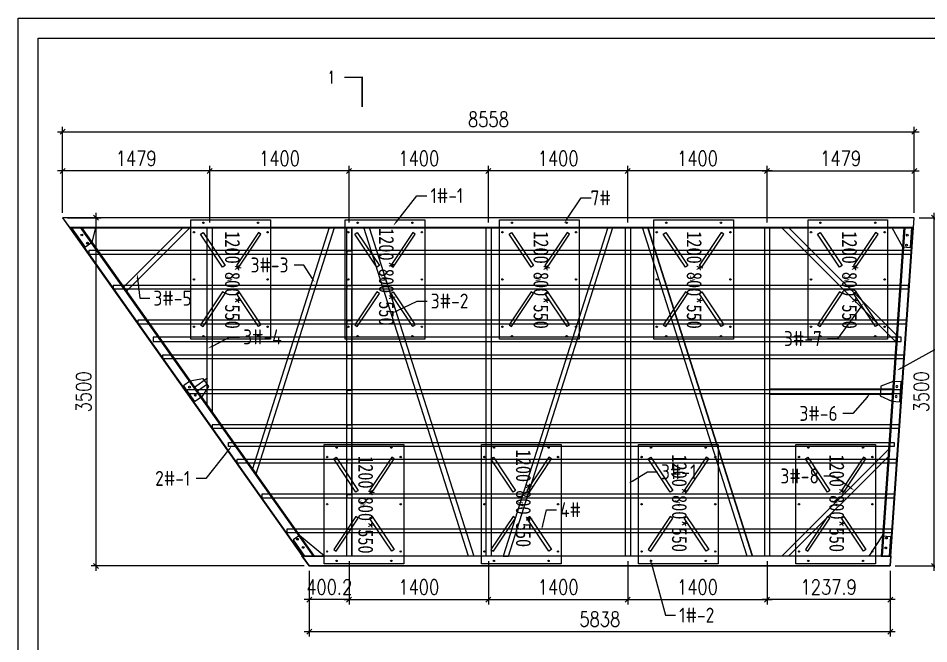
# Model space of a CAD drawing. Extents: x 8796 to 116961, y 24572 to 132726.
# Drawn here: x 38537 to 47687, y 121374 to 127663 of the extents above; entities that cross this region are included whole.
import ezdxf
from ezdxf import colors
from ezdxf.entities.mleader import LeaderData, LeaderLine
from ezdxf.math import Vec2, Vec3

# ---------------------------------------------------------------- set-up
doc = ezdxf.new("R2010")
doc.units = 0
doc.header["$LTSCALE"] = 1000
doc.header["$MEASUREMENT"] = 0
doc.linetypes.add('HIDDEN', pattern=[0.375, 0.25, -0.125])
for name, color, linetype in [('DIM_SYMB', 3, 'Continuous'), ('PUB_TEXT', 7, 'Continuous'), ('卡槽', 242, 'Continuous'), ('标注', 9, 'Continuous'), ('浮箱名称', 3, 'Continuous'), ('连接端梁', 130, 'Continuous'), ('铝横梁', 220, 'Continuous')]:
    doc.layers.add(name, color=color, linetype=linetype)
for name, color, linetype, lineweight in [('加强板', 140, 'Continuous', 18), ('浮箱', 160, 'Continuous', 20), ('结构', 52, 'Continuous', 18), ('虚线', 8, 'Continuous', 0), ('铝主梁', 3, 'Continuous', 9), ('铝龙骨', 7, 'Continuous', 9)]:
    doc.layers.add(name, color=color, linetype=linetype, lineweight=lineweight)
doc.styles.add('_TCH_LABEL', font='COMPLEX', dxfattribs={"bigfont": 'GBCBIG'})
doc.styles.add('HZTXT', font='txtw.shx', dxfattribs={"width": 0.8, "bigfont": 'hztxtw.shx'})
doc.styles.get("Standard").update_dxf_attribs({"font": 'gbenor.shx', "bigfont": 'gbcbig.shx'})
doc.styles.add('黑体', font='simhei.ttf', dxfattribs={"width": 0.8})
doc.dimstyles.new('DIM-50', dxfattribs={"dimscale": 50, "dimtxt": 3, "dimasz": 1, "dimexe": 1, "dimexo": 1, "dimgap": 1, "dimtad": 1, "dimdec": 1, "dimdsep": 46, "dimtxsty": 'HZTXT', "dimblk": 'OBLIQUE', "dimblk1": 'ARCHTICK', "dimblk2": 'OBLIQUE', "dimcen": 0, "dimdle": 1, "dimclrd": 9, "dimclre": 9, "dimclrt": 2, "dimadec": 1, "dimazin": 0, "dimtfac": 1, "dimtdec": 1, "dimtix": 1, "dimtmove": 2, "dimatfit": 3, "dimldrblk": 'OBLIQUE', "dimfxl": 0, "dimtolj": 1, "dimtzin": 0, "dimarcsym": 0})

# ---------------------------------------------------------------- blocks, each defined once
blk = doc.blocks.new('_Oblique')
at = {"color": 0, "linetype": 'ByBlock', "lineweight": -2}
blk.add_line((-0.5, -0.5), (0.5, 0.5), dxfattribs=at)
blk = doc.blocks.new('*D140')
at = {"layer": 'Defpoints', "color": 0, "transparency": 16777216}
for p in [(47541.1, 125656.7, 0), (47300, 122156.7, 0), (47738, 122156.7)]:
    blk.add_point(p, dxfattribs=at)
at = {"layer": '标注', "color": 9, "lineweight": -2, "transparency": 16777216}
for p, q in [((47591.1, 125656.7), (47788, 125656.7)), ((47738, 125706.7), (47738, 122106.7)), ((47350, 122156.7), (47788, 122156.7))]:
    blk.add_line(p, q, dxfattribs=at)
at = {"layer": '标注', "color": 9, "lineweight": -2, "transparency": 16777216, "xscale": 50, "yscale": 50, "zscale": 50}
for p, rotation in [((47738, 125656.7), 90), ((47738, 122156.7), 270)]:
    blk.add_blockref('_Oblique', p, dxfattribs=dict(at, rotation=rotation))
at = {"layer": '标注', "color": 2, "transparency": 16777216, "insert": (47613, 123906.7), "char_height": 150, "attachment_point": 5, "rotation": 90, "style": 'HZTXT'}
blk.add_mtext('\\A1;3500', dxfattribs=at)
blk = doc.blocks.new('_ArchTick')
at = {"color": 0, "linetype": 'ByBlock', "const_width": 0.4}
blk.add_lwpolyline([(-0.5, -0.5), (0.5, 0.5)], dxfattribs=at)
blk = doc.blocks.new('*D141')
at = {"layer": 'Defpoints', "color": 0, "transparency": 16777216}
for p in [(44662.1, 126128.6), (44662.1, 125558.7), (46062.1, 125558.7)]:
    blk.add_point(p, dxfattribs=at)
at = {"layer": '标注', "color": 9, "lineweight": -2, "transparency": 16777216}
for p, q in [((46112.1, 126128.6), (44612.1, 126128.6)), ((44662.1, 125608.7), (44662.1, 126178.6)), ((46062.1, 125608.7), (46062.1, 126178.6))]:
    blk.add_line(p, q, dxfattribs=at)
at = {"layer": '标注', "color": 9, "lineweight": -2, "transparency": 16777216, "xscale": 50, "yscale": 50, "zscale": 50, "rotation": 180}
blk.add_blockref('_Oblique', (44662.1, 126128.6), dxfattribs=at)
at = {"layer": '标注', "color": 9, "lineweight": -2, "transparency": 16777216, "xscale": 50, "yscale": 50, "zscale": 50}
blk.add_blockref('_Oblique', (46062.1, 126128.6), dxfattribs=at)
at = {"layer": '标注', "color": 2, "transparency": 16777216, "insert": (45362.1, 126253.6), "char_height": 150, "attachment_point": 5, "style": 'HZTXT'}
blk.add_mtext('\\A1;1400', dxfattribs=at)
blk = doc.blocks.new('*D142')
at = {"layer": 'Defpoints', "color": 0, "transparency": 16777216}
for p in [(43262.1, 126128.6), (43262.1, 125558.7), (44662.1, 125558.7)]:
    blk.add_point(p, dxfattribs=at)
at = {"layer": '标注', "color": 9, "lineweight": -2, "transparency": 16777216}
for p, q in [((44712.1, 126128.6), (43212.1, 126128.6)), ((43262.1, 125608.7), (43262.1, 126178.6)), ((44662.1, 125608.7), (44662.1, 126178.6))]:
    blk.add_line(p, q, dxfattribs=at)
at = {"layer": '标注', "color": 9, "lineweight": -2, "transparency": 16777216, "xscale": 50, "yscale": 50, "zscale": 50, "rotation": 180}
blk.add_blockref('_Oblique', (43262.1, 126128.6), dxfattribs=at)
at = {"layer": '标注', "color": 9, "lineweight": -2, "transparency": 16777216, "xscale": 50, "yscale": 50, "zscale": 50}
blk.add_blockref('_Oblique', (44662.1, 126128.6), dxfattribs=at)
at = {"layer": '标注', "color": 2, "transparency": 16777216, "insert": (43962.1, 126253.6), "char_height": 150, "attachment_point": 5, "style": 'HZTXT'}
blk.add_mtext('\\A1;1400', dxfattribs=at)
blk = doc.blocks.new('*D143')
at = {"layer": 'Defpoints', "color": 0, "transparency": 16777216}
for p in [(41862.1, 126128.6), (41862.1, 125558.7), (43262.1, 125558.7)]:
    blk.add_point(p, dxfattribs=at)
at = {"layer": '标注', "color": 9, "lineweight": -2, "transparency": 16777216}
for p, q in [((43312.1, 126128.6), (41812.1, 126128.6)), ((41862.1, 125608.7), (41862.1, 126178.6)), ((43262.1, 125608.7), (43262.1, 126178.6))]:
    blk.add_line(p, q, dxfattribs=at)
at = {"layer": '标注', "color": 9, "lineweight": -2, "transparency": 16777216, "xscale": 50, "yscale": 50, "zscale": 50, "rotation": 180}
blk.add_blockref('_Oblique', (41862.1, 126128.6), dxfattribs=at)
at = {"layer": '标注', "color": 9, "lineweight": -2, "transparency": 16777216, "xscale": 50, "yscale": 50, "zscale": 50}
blk.add_blockref('_Oblique', (43262.1, 126128.6), dxfattribs=at)
at = {"layer": '标注', "color": 2, "transparency": 16777216, "insert": (42562.1, 126253.6), "char_height": 150, "attachment_point": 5, "style": 'HZTXT'}
blk.add_mtext('\\A1;1400', dxfattribs=at)
blk = doc.blocks.new('*D144')
at = {"layer": 'Defpoints', "color": 0, "transparency": 16777216}
for p in [(47541.1, 126128.6), (47541.1, 125656.7), (46062.1, 125558.7)]:
    blk.add_point(p, dxfattribs=at)
at = {"layer": '标注', "color": 9, "lineweight": -2, "transparency": 16777216}
for p, q in [((46012.1, 126128.6), (47591.1, 126128.6)), ((46062.1, 125608.7), (46062.1, 126178.6)), ((47541.1, 125706.7), (47541.1, 126178.6))]:
    blk.add_line(p, q, dxfattribs=at)
at = {"layer": '标注', "color": 9, "lineweight": -2, "transparency": 16777216, "xscale": 50, "yscale": 50, "zscale": 50, "rotation": 180}
blk.add_blockref('_Oblique', (46062.1, 126128.6), dxfattribs=at)
at = {"layer": '标注', "color": 9, "lineweight": -2, "transparency": 16777216, "xscale": 50, "yscale": 50, "zscale": 50}
blk.add_blockref('_Oblique', (47541.1, 126128.6), dxfattribs=at)
at = {"layer": '标注', "color": 2, "transparency": 16777216, "insert": (46801.6, 126253.6), "char_height": 150, "attachment_point": 5, "style": 'HZTXT'}
blk.add_mtext('\\A1;1479', dxfattribs=at)
blk = doc.blocks.new('*D145')
at = {"layer": 'Defpoints', "color": 0, "transparency": 16777216}
for p in [(41462, 122156.7), (47300, 122156.7), (47300, 121495.9)]:
    blk.add_point(p, dxfattribs=at)
at = {"layer": '标注', "color": 9, "lineweight": -2, "transparency": 16777216}
for p, q in [((41462, 122106.7), (41462, 121445.9)), ((47300, 122106.7), (47300, 121445.9)), ((41412, 121495.9), (47350, 121495.9))]:
    blk.add_line(p, q, dxfattribs=at)
at = {"layer": '标注', "color": 9, "lineweight": -2, "transparency": 16777216, "xscale": 50, "yscale": 50, "zscale": 50, "rotation": 180}
blk.add_blockref('_Oblique', (41462, 121495.9), dxfattribs=at)
at = {"layer": '标注', "color": 9, "lineweight": -2, "transparency": 16777216, "xscale": 50, "yscale": 50, "zscale": 50}
blk.add_blockref('_Oblique', (47300, 121495.9), dxfattribs=at)
at = {"layer": '标注', "color": 2, "transparency": 16777216, "insert": (44381, 121620.9), "char_height": 150, "attachment_point": 5, "style": 'HZTXT'}
blk.add_mtext('\\A1;5838', dxfattribs=at)
blk = doc.blocks.new('*D146')
at = {"layer": 'Defpoints', "color": 0, "transparency": 16777216}
for p in [(40462.1, 126128.6), (40462.1, 125558.7), (41862.1, 125558.7)]:
    blk.add_point(p, dxfattribs=at)
at = {"layer": '标注', "color": 9, "lineweight": -2, "transparency": 16777216}
for p, q in [((41912.1, 126128.6), (40412.1, 126128.6)), ((40462.1, 125608.7), (40462.1, 126178.6)), ((41862.1, 125608.7), (41862.1, 126178.6))]:
    blk.add_line(p, q, dxfattribs=at)
at = {"layer": '标注', "color": 9, "lineweight": -2, "transparency": 16777216, "xscale": 50, "yscale": 50, "zscale": 50, "rotation": 180}
blk.add_blockref('_Oblique', (40462.1, 126128.6), dxfattribs=at)
at = {"layer": '标注', "color": 9, "lineweight": -2, "transparency": 16777216, "xscale": 50, "yscale": 50, "zscale": 50}
blk.add_blockref('_Oblique', (41862.1, 126128.6), dxfattribs=at)
at = {"layer": '标注', "color": 2, "transparency": 16777216, "insert": (41162.1, 126253.6), "char_height": 150, "attachment_point": 5, "style": 'HZTXT'}
blk.add_mtext('\\A1;1400', dxfattribs=at)
blk = doc.blocks.new('*D147')
at = {"layer": 'Defpoints', "color": 0, "transparency": 16777216}
for p in [(38983.1, 126128.6), (38983.1, 125656.7), (40462.1, 125558.7)]:
    blk.add_point(p, dxfattribs=at)
at = {"layer": '标注', "color": 9, "lineweight": -2, "transparency": 16777216}
for p, q in [((40512.1, 126128.6), (38933.1, 126128.6)), ((38983.1, 125706.7), (38983.1, 126178.6)), ((40462.1, 125608.7), (40462.1, 126178.6))]:
    blk.add_line(p, q, dxfattribs=at)
at = {"layer": '标注', "color": 9, "lineweight": -2, "transparency": 16777216, "xscale": 50, "yscale": 50, "zscale": 50, "rotation": 180}
blk.add_blockref('_Oblique', (38983.1, 126128.6), dxfattribs=at)
at = {"layer": '标注', "color": 9, "lineweight": -2, "transparency": 16777216, "xscale": 50, "yscale": 50, "zscale": 50}
blk.add_blockref('_Oblique', (40462.1, 126128.6), dxfattribs=at)
at = {"layer": '标注', "color": 2, "transparency": 16777216, "insert": (39722.6, 126253.6), "char_height": 150, "attachment_point": 5, "style": 'HZTXT'}
blk.add_mtext('\\A1;1479', dxfattribs=at)
blk = doc.blocks.new('*D148')
at = {"layer": 'Defpoints', "color": 0, "transparency": 16777216}
for p in [(38983.1, 125656.7), (39319.1, 125656.7), (41462, 122156.7)]:
    blk.add_point(p, dxfattribs=at)
at = {"layer": '标注', "color": 9, "lineweight": -2, "transparency": 16777216}
for p, q in [((39033.1, 125656.7), (39369.1, 125656.7)), ((39319.1, 122106.7), (39319.1, 125706.7)), ((41412, 122156.7), (39269.1, 122156.7))]:
    blk.add_line(p, q, dxfattribs=at)
at = {"layer": '标注', "color": 9, "lineweight": -2, "transparency": 16777216, "xscale": 50, "yscale": 50, "zscale": 50}
for p, rotation in [((39319.1, 125656.7), 90), ((39319.1, 122156.7), 270)]:
    blk.add_blockref('_Oblique', p, dxfattribs=dict(at, rotation=rotation))
at = {"layer": '标注', "color": 2, "transparency": 16777216, "insert": (39194.1, 123906.7), "char_height": 150, "attachment_point": 5, "rotation": 90, "style": 'HZTXT'}
blk.add_mtext('\\A1;3500', dxfattribs=at)
blk = doc.blocks.new('*D149')
at = {"layer": 'Defpoints', "color": 0, "transparency": 16777216}
for p in [(41862.1, 122254.7), (41462, 122156.7), (41462, 121818.6)]:
    blk.add_point(p, dxfattribs=at)
at = {"layer": '标注', "color": 9, "lineweight": -2, "transparency": 16777216}
for p, q in [((41862.1, 122204.7), (41862.1, 121768.6)), ((41462, 122106.7), (41462, 121768.6)), ((41462, 121818.6), (41412, 121818.6)), ((41862.1, 121818.6), (41462, 121818.6)), ((41862.1, 121818.6), (41912.1, 121818.6))]:
    blk.add_line(p, q, dxfattribs=at)
at = {"layer": '标注', "color": 9, "lineweight": -2, "transparency": 16777216, "xscale": 50, "yscale": 50, "zscale": 50}
blk.add_blockref('_Oblique', (41462, 121818.6), dxfattribs=at)
at = {"layer": '标注', "color": 9, "lineweight": -2, "transparency": 16777216, "xscale": 50, "yscale": 50, "zscale": 50, "rotation": 180}
blk.add_blockref('_Oblique', (41862.1, 121818.6), dxfattribs=at)
at = {"layer": '标注', "color": 2, "transparency": 16777216, "insert": (41662, 121943.6), "char_height": 150, "attachment_point": 5, "style": 'HZTXT'}
blk.add_mtext('\\A1;400.2', dxfattribs=at)
blk = doc.blocks.new('*D150')
at = {"layer": 'Defpoints', "color": 0, "transparency": 16777216}
for p in [(46062.1, 122254.7), (47300, 122156.7), (46062.1, 121818.6)]:
    blk.add_point(p, dxfattribs=at)
at = {"layer": '标注', "color": 9, "lineweight": -2, "transparency": 16777216}
for p, q in [((46062.1, 122204.7), (46062.1, 121768.6)), ((47300, 122106.7), (47300, 121768.6)), ((47350, 121818.6), (46012.1, 121818.6))]:
    blk.add_line(p, q, dxfattribs=at)
at = {"layer": '标注', "color": 9, "lineweight": -2, "transparency": 16777216, "xscale": 50, "yscale": 50, "zscale": 50, "rotation": 180}
blk.add_blockref('_Oblique', (46062.1, 121818.6), dxfattribs=at)
at = {"layer": '标注', "color": 9, "lineweight": -2, "transparency": 16777216, "xscale": 50, "yscale": 50, "zscale": 50}
blk.add_blockref('_Oblique', (47300, 121818.6), dxfattribs=at)
at = {"layer": '标注', "color": 2, "transparency": 16777216, "insert": (46681.1, 121943.6), "char_height": 150, "attachment_point": 5, "style": 'HZTXT'}
blk.add_mtext('\\A1;1237.9', dxfattribs=at)
blk = doc.blocks.new('*D151')
at = {"layer": 'Defpoints', "color": 0, "transparency": 16777216}
for p in [(41862.1, 122254.7), (43262.1, 122254.7), (43262.1, 121818.6)]:
    blk.add_point(p, dxfattribs=at)
at = {"layer": '标注', "color": 9, "lineweight": -2, "transparency": 16777216}
for p, q in [((41862.1, 122204.7), (41862.1, 121768.6)), ((43262.1, 122204.7), (43262.1, 121768.6)), ((41812.1, 121818.6), (43312.1, 121818.6))]:
    blk.add_line(p, q, dxfattribs=at)
at = {"layer": '标注', "color": 9, "lineweight": -2, "transparency": 16777216, "xscale": 50, "yscale": 50, "zscale": 50, "rotation": 180}
blk.add_blockref('_Oblique', (41862.1, 121818.6), dxfattribs=at)
at = {"layer": '标注', "color": 9, "lineweight": -2, "transparency": 16777216, "xscale": 50, "yscale": 50, "zscale": 50}
blk.add_blockref('_Oblique', (43262.1, 121818.6), dxfattribs=at)
at = {"layer": '标注', "color": 2, "transparency": 16777216, "insert": (42562.1, 121943.6), "char_height": 150, "attachment_point": 5, "style": 'HZTXT'}
blk.add_mtext('\\A1;1400', dxfattribs=at)
blk = doc.blocks.new('*D152')
at = {"layer": 'Defpoints', "color": 0, "transparency": 16777216}
for p in [(43262.1, 122254.7), (44662.1, 122254.7), (44662.1, 121818.6)]:
    blk.add_point(p, dxfattribs=at)
at = {"layer": '标注', "color": 9, "lineweight": -2, "transparency": 16777216}
for p, q in [((43262.1, 122204.7), (43262.1, 121768.6)), ((44662.1, 122204.7), (44662.1, 121768.6)), ((43212.1, 121818.6), (44712.1, 121818.6))]:
    blk.add_line(p, q, dxfattribs=at)
at = {"layer": '标注', "color": 9, "lineweight": -2, "transparency": 16777216, "xscale": 50, "yscale": 50, "zscale": 50, "rotation": 180}
blk.add_blockref('_Oblique', (43262.1, 121818.6), dxfattribs=at)
at = {"layer": '标注', "color": 9, "lineweight": -2, "transparency": 16777216, "xscale": 50, "yscale": 50, "zscale": 50}
blk.add_blockref('_Oblique', (44662.1, 121818.6), dxfattribs=at)
at = {"layer": '标注', "color": 2, "transparency": 16777216, "insert": (43962.1, 121943.6), "char_height": 150, "attachment_point": 5, "style": 'HZTXT'}
blk.add_mtext('\\A1;1400', dxfattribs=at)
blk = doc.blocks.new('*D153')
at = {"layer": 'Defpoints', "color": 0, "transparency": 16777216}
for p in [(44662.1, 122254.7), (46062.1, 122254.7), (46062.1, 121818.6)]:
    blk.add_point(p, dxfattribs=at)
at = {"layer": '标注', "color": 9, "lineweight": -2, "transparency": 16777216}
for p, q in [((44662.1, 122204.7), (44662.1, 121768.6)), ((46062.1, 122204.7), (46062.1, 121768.6)), ((44612.1, 121818.6), (46112.1, 121818.6))]:
    blk.add_line(p, q, dxfattribs=at)
at = {"layer": '标注', "color": 9, "lineweight": -2, "transparency": 16777216, "xscale": 50, "yscale": 50, "zscale": 50, "rotation": 180}
blk.add_blockref('_Oblique', (44662.1, 121818.6), dxfattribs=at)
at = {"layer": '标注', "color": 9, "lineweight": -2, "transparency": 16777216, "xscale": 50, "yscale": 50, "zscale": 50}
blk.add_blockref('_Oblique', (46062.1, 121818.6), dxfattribs=at)
at = {"layer": '标注', "color": 2, "transparency": 16777216, "insert": (45362.1, 121943.6), "char_height": 150, "attachment_point": 5, "style": 'HZTXT'}
blk.add_mtext('\\A1;1400', dxfattribs=at)
blk = doc.blocks.new('A$C0D8A069B')
at = {"layer": '加强板'}
blk.add_lwpolyline([(80, -100), (0, -100), (0, 100), (80, 100), (200, 44.9), (200, -55.1), (80, -100)], dxfattribs=at)
for centre in [(40, 50), (40, -50)]:
    blk.add_circle(centre, 9, dxfattribs=at)
blk = doc.blocks.new('tjjkrf')
at = {"layer": '加强板', "color": 5}
for points in [[(718829.8, 98056.6), (719069.8, 98056.6), (719033.9, 97907), (718968.6, 97860.8)], [(727272.8, 98056.6), (727072.9, 98056.6), (727179.3, 97862.6), (727259.1, 97857.1)], [(721170.1, 94752.6), (721370.1, 94752.6), (721119.8, 94962.1), (721054.5, 94915.8)], [(727045.3, 94752.6), (726845.3, 94752.6), (726979.2, 94957.6), (727059.1, 94952.1)]]:
    blk.add_lwpolyline(points, close=True, dxfattribs=at)
for centre in [(718931.8, 97981.8), (727227.4, 97979.6), (718989.6, 97900.2), (727220.6, 97879.8), (721098.7, 94922.6), (727017.8, 94934.9), (721156.5, 94841), (727010.9, 94835.2)]:
    blk.add_circle(centre, 9, dxfattribs=at)
at = {"layer": '结构', "color": 251}
blk.add_lwpolyline([(721218.1, 94654.6), (727056.1, 94654.6), (727297.2, 98154.6), (718739.2, 98154.6)], close=True, dxfattribs=at)
at = {"layer": '虚线', "color": 1, "linetype": 'HIDDEN', "ltscale": 300}
for p, q in [((727290.5, 98056.6), (718808.6, 98056.6)), ((718915.5, 98056.6), (721255.9, 94752.6)), ((727202.8, 98056.6), (726975.1, 94752.6)), ((727062.9, 94752.6), (721148.6, 94752.6))]:
    blk.add_line(p, q, dxfattribs=at)
at = {"layer": '连接端梁'}
for points in [[(721157.8, 94752.6), (718817.5, 98056.6), (718927.8, 98056.6), (721268.1, 94752.6)], [(727055.3, 94752.6), (727283, 98056.6), (727192.8, 98056.6), (726965.1, 94752.6)]]:
    blk.add_lwpolyline(points, close=True, dxfattribs=at)
at = {"layer": '铝主梁', "color": 3}
for points in [[(718815.7, 98054.6), (727289.8, 98054.6), (727297.2, 98154.6), (718739.2, 98154.6)], [(718739.2, 98154.6), (718815.7, 98046.6)]]:
    blk.add_lwpolyline(points, dxfattribs=at)
blk.add_lwpolyline([(727056.1, 94654.7), (721218.1, 94654.6), (721141.6, 94754.6), (727063.5, 94754.6)], close=True, dxfattribs=at)
at = {"layer": '铝横梁', "color": 243}
for points in [[(719351.3, 97458.6), (719949.5, 98056.8), (720018.8, 98055.4), (719380.9, 97417.5)], [(720242.2, 98056.6), (720242.7, 96200.2), (720192.7, 96268), (720192.2, 98056.6)], [(721418.8, 98056.6), (720646.5, 95630.2), (720683.2, 95580.5), (721471.1, 98056)], [(721644.2, 98056.6), (721644.2, 94752.6), (721594.2, 94752.6), (721594.2, 98056.6)], [(721819.5, 98057.2), (722871.1, 94753.2), (722818.9, 94752.6), (721767.3, 98056.6)], [(723044.2, 98056.6), (723044.2, 94752.6), (722994.2, 94752.6), (722994.2, 98056.6)], [(724217.6, 98057.2), (723166, 94753.2), (723218.2, 94752.6), (724269.9, 98056.6)], [(724444.2, 98056.6), (724444.2, 94752.6), (724394.2, 94752.6), (724394.2, 98056.6)], [(724617.6, 98056.6), (725669.2, 94752.6), (725618.9, 94752.6), (724567.2, 98056.6)], [(724619.6, 98057.2), (725671.2, 94753.2), (725619, 94752.6), (724567.3, 98056.6)], [(725844.2, 98056.6), (725844.2, 94752.6), (725794.2, 94752.6), (725794.2, 98056.6)], [(727118.1, 96973.6), (726035.1, 98056.6), (725965.8, 98055.2), (727112.3, 96908.7)], [(727033.9, 95751.5), (726035.1, 94752.6), (725966, 94754.2), (727037.7, 95826)]]:
    blk.add_lwpolyline(points, close=True, dxfattribs=at)
for points in [[(720194.6, 96541.2), (720065.8, 96450)], [(720194.7, 96482.4), (720093.6, 96410.8)]]:
    blk.add_lwpolyline(points, dxfattribs=at)
at = {"layer": '铝横梁', "color": 243, "elevation": 0}
blk.add_lwpolyline([(727080.6, 96430.6), (725844.2, 96430.6), (725844.2, 96380.6), (727077.3, 96380.6)], close=True, dxfattribs=at)
at = {"layer": '铝龙骨', "color": 0}
for points in [[(727269.2, 97789.6), (727269.2, 97824.6), (719001.2, 97824.6), (719001.2, 97789.6)], [(727239.2, 97439.6), (727239.2, 97474.6), (719246.2, 97474.6), (719246.2, 97439.6)], [(727219.2, 97089.6), (727219.2, 97124.6), (719496.2, 97124.6), (719496.2, 97089.6)], [(727199.2, 96739.6), (727199.2, 96774.6), (719741.2, 96774.6), (719741.2, 96739.6)], [(727169.2, 96389.6), (727169.2, 96424.6), (719991.2, 96424.6), (719991.2, 96389.6)], [(727149.2, 96039.6), (727149.2, 96074.6), (720241.2, 96074.6), (720241.2, 96039.6)], [(727119.2, 95689.6), (727119.2, 95724.6), (720491.2, 95724.6), (720491.2, 95689.6)], [(727099.2, 95339.6), (727099.2, 95374.6), (720741.2, 95374.6), (720741.2, 95339.6)], [(727074.2, 94989.6), (727074.2, 95024.6), (720991.2, 95024.6), (720991.2, 94989.6)]]:
    blk.add_lwpolyline(points, close=True, dxfattribs=at)
at = {"rotation": 35.31161645939986}
blk.add_blockref('A$C0D8A069B', (720011.5, 96388.3), dxfattribs=at)
at = {"xscale": -1, "rotation": 356.0587159667313}
blk.add_blockref('A$C0D8A069B', (727159.1, 96404.6), dxfattribs=at)
blk = doc.blocks.new('$matou$00000186')
for points in [[(-600, 400), (600, 400), (600, -400), (-600, -400)], [(-455.8, 303.8), (-472.4, 278.9), (-139.6, 57), (-122.9, 82)], [(455.8, 303.8), (472.4, 278.9), (139.6, 57), (122.9, 82)], [(-455.8, -303.8), (-472.4, -278.9), (-139.6, -57), (-122.9, -82)], [(455.8, -303.8), (472.4, -278.9), (139.6, -57), (122.9, -82)]]:
    blk.add_lwpolyline(points, close=True)
for centre in [(-475, 370), (0, 370), (475, 370), (-570, 275), (570, 275), (-570, -275), (570, -275), (-475, -370), (0, -370), (475, -370)]:
    blk.add_circle(centre, 7)
at = {"layer": 'PUB_TEXT', "style": '黑体', "width": 0.8}
blk.add_text('JY', height=52.57, dxfattribs=at).set_placement((-44.4, -35.3))
blk = doc.blocks.new('*U9')
at = {"layer": '浮箱', "rotation": 270}
blk.add_blockref('$matou$00000186', (0, 0), dxfattribs=at)
blk = doc.blocks.new('*U10')
at = {"color": 0, "linetype": 'ByBlock', "lineweight": -2, "transparency": 16777216}
for p in [(0, 0), (1550.25, 0), (3100.5, 0), (4650.75, 0), (6201, 0)]:
    blk.add_blockref('*U9', p, dxfattribs=at)
blk = doc.blocks.new('*U11')
at = {"layer": '浮箱', "rotation": 270}
blk.add_blockref('$matou$00000186', (0, 0), dxfattribs=at)
blk = doc.blocks.new('*U12')
at = {"color": 0, "linetype": 'ByBlock', "lineweight": -2, "transparency": 16777216}
for p in [(0, 0), (1580, 0), (3160, 0), (4740, 0)]:
    blk.add_blockref('*U11', p, dxfattribs=at)
blk = doc.blocks.new('futong')
at = {"layer": '加强板', "color": 5}
for points in [[(59660.1, 20709.1), (59900.1, 20709.1), (59864.1, 20559.5), (59798.8, 20513.3)], [(68103.1, 20709.1), (67903.1, 20709.1), (68009.6, 20515.1), (68089.4, 20509.6)], [(62000.4, 17405.1), (62200.4, 17405.1), (61950, 17614.6), (61884.8, 17568.3)], [(67875.6, 17405.1), (67675.6, 17405.1), (67809.5, 17610.1), (67889.3, 17604.6)]]:
    blk.add_lwpolyline(points, close=True, dxfattribs=at)
for centre in [(59762.1, 20634.3), (68057.7, 20632.1), (59819.9, 20552.7), (68050.8, 20532.3), (61929, 17575.1), (67848, 17587.4), (61986.8, 17493.5), (67841.2, 17487.7)]:
    blk.add_circle(centre, 9, dxfattribs=at)
at = {"layer": '卡槽', "color": 22, "ltscale": 5000}
blk.add_lwpolyline([(60478.9, 19606.9), (60478.9, 19564.9), (67997, 19564.9), (67997, 19606.9)], close=True, dxfattribs=at)
at = {"layer": '卡槽', "color": 22, "ltscale": 5000, "elevation": 0}
blk.add_lwpolyline([(61236.5, 18507.1), (61236.5, 18547.1), (67925.9, 18547.1), (67925.9, 18507.1)], close=True, dxfattribs=at)
at = {"layer": '结构', "color": 251}
blk.add_lwpolyline([(62048.3, 17307.1), (67886.4, 17307.1), (68127.5, 20807.1), (59569.5, 20807.1)], close=True, dxfattribs=at)
at = {"layer": '虚线', "color": 1, "linetype": 'HIDDEN', "ltscale": 300}
for p, q in [((68120.8, 20709.1), (59638.9, 20709.1)), ((59745.8, 20709.1), (62086.1, 17405.1)), ((68033.1, 20709.1), (67805.4, 17405.1)), ((67893.1, 17405.1), (61978.9, 17405.1))]:
    blk.add_line(p, q, dxfattribs=at)
at = {"layer": '连接端梁'}
for points in [[(61988.1, 17405.1), (59647.7, 20709.1), (59758, 20709.1), (62098.4, 17405.1)], [(67885.6, 17405.1), (68113.2, 20709.1), (68023, 20709.1), (67795.4, 17405.1)]]:
    blk.add_lwpolyline(points, close=True, dxfattribs=at)
at = {"layer": '铝主梁', "color": 3}
for points in [[(59646, 20707.1), (68120.1, 20707.1), (68127.5, 20807.1), (59569.5, 20807.1)], [(59640.3, 20707.1), (68120.1, 20707.1), (68127.5, 20807.1), (59569.5, 20807.1)], [(59569.5, 20807.1), (59640.3, 20707.1)]]:
    blk.add_lwpolyline(points, dxfattribs=at)
blk.add_lwpolyline([(67886.4, 17307.1), (62048.3, 17307.1), (61971.8, 17407.1), (67893.8, 17407.1)], close=True, dxfattribs=at)
for name, p in [('*U10', (61259, 20186.9)), ('*U12', (62597.9, 17927.1, 0))]:
    blk.add_blockref(name, p)
at = {"rotation": 35.31161645939986}
blk.add_blockref('A$C0D8A069B', (60841.8, 19040.8), dxfattribs=at)
at = {"xscale": -1, "rotation": 356.0587159667313}
blk.add_blockref('A$C0D8A069B', (67989.4, 19057.1), dxfattribs=at)
blk = doc.blocks.new('*D84')
at = {"layer": 'Defpoints', "color": 0, "transparency": 16777216}
for p in [(47541.1, 126521.3), (38983.1, 125656.7), (47541.1, 125656.7)]:
    blk.add_point(p, dxfattribs=at)
at = {"layer": '标注', "color": 9, "lineweight": -2, "transparency": 16777216}
for p, q in [((38983.1, 125706.7), (38983.1, 126571.3)), ((47541.1, 125706.7), (47541.1, 126571.3)), ((38933.1, 126521.3), (47591.1, 126521.3))]:
    blk.add_line(p, q, dxfattribs=at)
at = {"layer": '标注', "color": 9, "lineweight": -2, "transparency": 16777216, "xscale": 50, "yscale": 50, "zscale": 50, "rotation": 180}
blk.add_blockref('_Oblique', (38983.1, 126521.3), dxfattribs=at)
at = {"layer": '标注', "color": 9, "lineweight": -2, "transparency": 16777216, "xscale": 50, "yscale": 50, "zscale": 50}
blk.add_blockref('_Oblique', (47541.1, 126521.3), dxfattribs=at)
at = {"layer": '标注', "color": 2, "transparency": 16777216, "insert": (43262.1, 126646.3), "char_height": 150, "attachment_point": 5, "style": 'HZTXT'}
blk.add_mtext('\\A1;8558', dxfattribs=at)

msp = doc.modelspace()

# ---------------------------------------------------------------- linework, layer by layer
msp.add_lwpolyline([(41838.13, 122254.72), (41838.13, 125558.72), (41886.13, 125558.72), (41886.13, 125321.72), (41838.13, 125321.72), (41838.13, 125291.72), (41886.13, 125291.72), (41886.13, 124971.72), (41838.13, 124971.72), (41838.13, 124941.72), (41886.13, 124941.72), (41886.13, 124621.72), (41838.13, 124621.72), (41838.13, 124591.72), (41886.13, 124591.72), (41886.13, 124271.72), (41838.13, 124271.72), (41838.13, 124241.72), (41886.13, 124241.72), (41886.13, 123921.72), (41838.13, 123921.72), (41838.13, 123891.72), (41886.13, 123891.72), (41886.13, 123571.72), (41838.13, 123571.72), (41838.13, 123541.72), (41886.13, 123541.72), (41886.13, 123221.72), (41838.13, 123221.72), (41838.13, 123191.72), (41886.13, 123191.72), (41886.13, 122871.72), (41838.13, 122871.72), (41838.13, 122841.72), (41886.13, 122841.72), (41886.13, 122521.72), (41838.13, 122521.72), (41838.13, 122491.72), (41886.13, 122491.72), (41886.13, 122254.72)], close=True)
at = {"layer": 'DIM_SYMB', "const_width": 15}
msp.add_lwpolyline([(41812.77, 127069.22), (41992.77, 127069.22), (41992.77, 126769.22)], dxfattribs=at)
at = {"layer": '连接端梁', "color": 0}
for points in [[(38536.74, 127663.42), (52406.81, 127663.42), (52406.81, 116700.7), (38536.74, 116700.7)], [(38736.74, 127463.42), (52206.81, 127463.42), (52206.81, 116900.7), (38736.74, 116900.7)]]:
    msp.add_lwpolyline(points, close=True, dxfattribs=at)

# ---------------------------------------------------------------- block references
for name, p in [('tjjkrf', (-679756.1, 27502.1)), ('futong', (-20586.37, 104849.61))]:
    msp.add_blockref(name, p)

# ---------------------------------------------------------------- texts
at = {"layer": 'PUB_TEXT', "color": 7, "style": '_TCH_LABEL', "width": 0.705882}
msp.add_text('1', height=127.5, dxfattribs=at).set_placement((41643.48, 127005.47))
at = {"layer": '浮箱名称', "style": '黑体', "width": 0.8}
for p in [(40615.8, 125521.56), (42162.73, 125553.7), (43716.3, 125521.56), (45256.16, 125521.56), (46816.8, 125521.56), (43539.64, 123326.75), (45107.32, 123278.29), (46688.9, 123277.23), (41954.63, 123261.77, 0)]:
    msp.add_text('1200*800*550', height=150.211, rotation=270, dxfattribs=at).set_placement(p)

# ---------------------------------------------------------------- dimensions: what is measured, and where the dimension line sits
at = {"layer": '标注'}
for base, p1, p2, angle, picture, middle in [((47541.11, 126521.31), (38983.1, 125656.72), (47541.11, 125656.72), 180, '*D84', (43262.11, 126646.31)), ((38983.1, 126128.63), (40462.13, 125558.72), (38983.1, 125656.72), 180, '*D147', (39722.61, 126253.63)), ((40462.13, 126128.63), (41862.13, 125558.72), (40462.13, 125558.72), 180, '*D146', (41162.13, 126253.63)), ((41862.13, 126128.63), (43262.13, 125558.72), (41862.13, 125558.72), 180, '*D143', (42562.13, 126253.63)), ((43262.13, 126128.63), (44662.13, 125558.72), (43262.13, 125558.72), 180, '*D142', (43962.13, 126253.63)), ((44662.13, 126128.63), (46062.13, 125558.72), (44662.13, 125558.72), 180, '*D141', (45362.13, 126253.63)), ((47541.14, 126128.63), (46062.13, 125558.72), (47541.14, 125656.72), 180, '*D144', (46801.63, 126253.63)), ((39319.12, 125656.72), (41461.95, 122156.72), (38983.1, 125656.72), 90, '*D148', (39194.12, 123906.72)), ((47737.96, 122156.72, 0), (47541.14, 125656.72), (47300, 122156.72), 90, '*D140', (47612.96, 123906.72, 0))]:
    dim = msp.add_linear_dim(base=base, p1=p1, p2=p2, angle=angle, dimstyle='DIM-50', dxfattribs=at)
    dim.commit()
    dim.dimension.update_dxf_attribs({"geometry": picture, "text_midpoint": middle})
for base, p1, p2, picture, middle in [((41461.95, 121818.63), (41862.13, 122254.72), (41461.95, 122156.72), '*D149', (41662.04, 121943.63)), ((43262.13, 121818.63), (41862.13, 122254.72), (43262.13, 122254.72), '*D151', (42562.13, 121943.63)), ((44662.13, 121818.63), (43262.13, 122254.72), (44662.13, 122254.72), '*D152', (43962.13, 121943.63)), ((46062.13, 121818.63), (44662.13, 122254.72), (46062.13, 122254.72), '*D153', (45362.13, 121943.63)), ((46062.13, 121818.63), (47300, 122156.72), (46062.13, 122254.72), '*D150', (46681.06, 121943.63))]:
    dim = msp.add_linear_dim(base=base, p1=p1, p2=p2, dimstyle='DIM-50', dxfattribs=at)
    dim.commit()
    dim.dimension.update_dxf_attribs({"geometry": picture, "text_midpoint": middle})
dim = msp.add_aligned_dim(p1=(41461.9502, 122156.7211), p2=(47299.9988, 122156.7211), distance=-660.8238, dimstyle='DIM-50', dxfattribs=at)
dim.commit()
dim.dimension.update_dxf_attribs({"geometry": '*D145', "text_midpoint": (44380.9745, 121620.8973)})

# ---------------------------------------------------------------- leaders
at = {"layer": '标注', "color": 6, "linetype": 'ByBlock'}
ml = msp.add_multileader_mtext('Standard', dxfattribs=at)
ml.set_content('1#-1', color=6)
ml.set_leader_properties()
ml.build(insert=Vec2(0, 0))
ml.multileader.update_dxf_attribs({"dogleg_length": 100, "arrow_head_size": 50})
ctx = ml.context
ctx.base_point, ctx.char_height, ctx.arrow_head_size, ctx.landing_gap_size, ctx.plane_origin = Vec3(42643.64, 125878.87), 150, 50, 35.88, Vec3(43153.48, 114287.86)
notes = []
notes.append((ctx, [(1, (1, 1, 0), (42543.64, 125878.87), (1, 0), 100, [(0, [(42306.05, 125577.54)], 0, [])])]))
ctx.mtext.insert, ctx.mtext.width, ctx.mtext.defined_height, ctx.mtext.flow_direction = Vec3(42679.51, 125955.15), 445.8704, 72.4, 5
ml = msp.add_multileader_mtext('Standard', dxfattribs=at)
ml.set_content('7#', color=6)
ml.set_leader_properties()
ml.build(insert=Vec2(0, 0))
ml.multileader.update_dxf_attribs({"dogleg_length": 100, "arrow_head_size": 50})
ctx = ml.context
ctx.base_point, ctx.char_height, ctx.arrow_head_size, ctx.landing_gap_size, ctx.plane_origin = Vec3(44293.9, 125857.02), 150, 50, 35.88, Vec3(44512, 115255.78)
ctx.text_align_type = 2
notes.append((ctx, [(0, (1, 1, 0), (44193.9, 125857.02), (1, 0), 100, [(0, [(44022.77, 125601.69)], 0, [])])]))
ctx.mtext.insert, ctx.mtext.width, ctx.mtext.defined_height, ctx.mtext.alignment, ctx.mtext.flow_direction = Vec3(44492.27, 125932.02), 445.8704, 72.4, 3, 5
ml = msp.add_multileader_mtext('Standard', dxfattribs=at)
ml.set_content('3#-3', color=6)
ml.set_leader_properties()
ml.build(insert=Vec2(0, 0))
ml.multileader.update_dxf_attribs({"dogleg_length": 100, "arrow_head_size": 50})
ctx = ml.context
ctx.base_point, ctx.char_height, ctx.arrow_head_size, ctx.landing_gap_size, ctx.plane_origin = Vec3(40893.92, 125181.13), 150, 50, 35.88, Vec3(41535.26, 114832.02)
notes.append((ctx, [(0, (1, 1, 0), (41408.35, 125181.13), (-1, 0), 100, [(0, [(41516.72, 125007.08)], 0, [])])]))
ctx.mtext.insert, ctx.mtext.width, ctx.mtext.defined_height, ctx.mtext.flow_direction = Vec3(40871.38, 125257.46), 445.8704, 72.4, 5
ml = msp.add_multileader_mtext('Standard', dxfattribs=at)
ml.set_content('3#-5', color=6)
ml.set_leader_properties()
ml.build(insert=Vec2(0, 0))
ml.multileader.update_dxf_attribs({"dogleg_length": 100, "arrow_head_size": 50})
ctx = ml.context
ctx.base_point, ctx.char_height, ctx.arrow_head_size, ctx.landing_gap_size, ctx.plane_origin = Vec3(39859.69, 124847.43), 150, 50, 35.88, Vec3(40627.02, 114511.83)
notes.append((ctx, [(1, (1, 1, 0), (39759.69, 124847.43), (1, 0), 100, [(0, [(39730.8, 125096.31)], 0, [])])]))
ctx.mtext.insert, ctx.mtext.width, ctx.mtext.defined_height, ctx.mtext.flow_direction = Vec3(39895.56, 124923.76), 445.8704, 72.4, 5
ml = msp.add_multileader_mtext('Standard', dxfattribs=at)
ml.set_content('3#-2', color=6)
ml.set_leader_properties()
ml.build(insert=Vec2(0, 0))
ml.multileader.update_dxf_attribs({"dogleg_length": 100, "arrow_head_size": 50})
ctx = ml.context
ctx.base_point, ctx.char_height, ctx.arrow_head_size, ctx.landing_gap_size, ctx.plane_origin = Vec3(42646.61, 124818.55), 150, 50, 35.88, Vec3(43442.47, 114537.88)
notes.append((ctx, [(1, (1, 1, 0), (42546.61, 124818.55), (1, 0), 100, [(0, [(42297.64, 124699.38)], 0, [])])]))
ctx.mtext.insert, ctx.mtext.width, ctx.mtext.defined_height, ctx.mtext.flow_direction = Vec3(42682.49, 124894.88), 445.8704, 72.4, 5
ml = msp.add_multileader_mtext('Standard', dxfattribs=at)
ml.set_content('3#-7', color=6)
ml.set_leader_properties()
ml.build(insert=Vec2(0, 0))
ml.multileader.update_dxf_attribs({"dogleg_length": 100, "arrow_head_size": 50})
ctx = ml.context
ctx.base_point, ctx.char_height, ctx.arrow_head_size, ctx.landing_gap_size, ctx.plane_origin = Vec3(46259.27, 124441.54, 0), 150, 50, 35.88, Vec3(46725.54, 114420.9, 0)
notes.append((ctx, [(0, (1, 1, 0), (46768.53, 124441.54, 0), (-1, 0), 100, [(0, [(47032.61, 124801.43, 0)], 0, [])])]))
ctx.mtext.insert, ctx.mtext.width, ctx.mtext.defined_height, ctx.mtext.flow_direction = Vec3(46231.56, 124517.87, 0), 445.8704, 72.4, 5
ml = msp.add_multileader_mtext('Standard', dxfattribs=at)
ml.set_content('3#-4', color=6)
ml.set_leader_properties()
ml.build(insert=Vec2(0, 0))
ml.multileader.update_dxf_attribs({"dogleg_length": 100, "arrow_head_size": 50})
ctx = ml.context
ctx.base_point, ctx.char_height, ctx.arrow_head_size, ctx.landing_gap_size, ctx.plane_origin = Vec3(40761.19, 124457.98), 150, 50, 35.88, Vec3(41528.53, 114122.37)
notes.append((ctx, [(1, (1, 1, 0), (40661.19, 124457.98), (1, 0), 100, [(0, [(40444.34, 124344.49)], 0, [])])]))
ctx.mtext.insert, ctx.mtext.width, ctx.mtext.defined_height, ctx.mtext.flow_direction = Vec3(40797.07, 124534.31), 445.8704, 72.4, 5
ml = msp.add_multileader_mtext('Standard', dxfattribs=at)
ml.set_content('2#-2', color=6)
ml.set_leader_properties()
ml.build(insert=Vec2(0, 0))
ml.multileader.update_dxf_attribs({"dogleg_length": 100, "arrow_head_size": 50})
ctx = ml.context
ctx.base_point, ctx.char_height, ctx.arrow_head_size, ctx.landing_gap_size, ctx.plane_origin = Vec3(47937.51, 124383.75, 0), 150, 50, 35.88, Vec3(47247.8, 116061.75, 0)
ctx.text_align_type = 2
notes.append((ctx, [(1, (1, 1, 0), (47837.51, 124383.75, 0), (1, 0), 100, [(0, [(47365.07, 124121.31, 0)], 0, [])])]))
ctx.mtext.insert, ctx.mtext.width, ctx.mtext.alignment, ctx.mtext.flow_direction = Vec3(48375.6, 124460.03, 0), 207.6057, 3, 5
ml = msp.add_multileader_mtext('Standard', dxfattribs=at)
ml.set_content('3#-6', color=6)
ml.set_leader_properties()
ml.build(insert=Vec2(0, 0))
ml.multileader.update_dxf_attribs({"dogleg_length": 100, "arrow_head_size": 50})
ctx = ml.context
ctx.base_point, ctx.char_height, ctx.arrow_head_size, ctx.landing_gap_size, ctx.plane_origin = Vec3(46408.77, 123688.55), 150, 50, 35.88, Vec3(46881.24, 113667.91)
notes.append((ctx, [(0, (1, 1, 0), (46924.22, 123688.55), (-1, 0), 100, [(0, [(47100.44, 123891.72)], 0, [])])]))
ctx.mtext.insert, ctx.mtext.width, ctx.mtext.defined_height, ctx.mtext.flow_direction = Vec3(46387.36, 123764.88), 445.8704, 72.4, 5
ml = msp.add_multileader_mtext('Standard', dxfattribs=at)
ml.set_content('2#-1', color=6)
ml.set_leader_properties()
ml.build(insert=Vec2(0, 0))
ml.multileader.update_dxf_attribs({"dogleg_length": 100, "arrow_head_size": 50})
ctx = ml.context
ctx.base_point, ctx.char_height, ctx.arrow_head_size, ctx.landing_gap_size, ctx.plane_origin = Vec3(39935.98, 123035.64, 0), 150, 50, 35.88, Vec3(42756.59, 114845.3, 0)
notes.append((ctx, [(1, (1, 1, 0), (40423.4, 123035.64, 0), (-1, 0), 100, [(0, [(40684.73, 123365.12, 0)], 0, [])])]))
ctx.mtext.insert, ctx.mtext.flow_direction = Vec3(39912.73, 123111.91, 0), 5
ml = msp.add_multileader_mtext('Standard', dxfattribs=at)
ml.set_content('3#-1', color=6)
ml.set_leader_properties()
ml.build(insert=Vec2(0, 0))
ml.multileader.update_dxf_attribs({"dogleg_length": 100, "arrow_head_size": 50})
ctx = ml.context
ctx.base_point, ctx.char_height, ctx.arrow_head_size, ctx.landing_gap_size, ctx.plane_origin = Vec3(44960.98, 123101.72), 150, 50, 35.88, Vec3(44661.57, 112640.22)
notes.append((ctx, [(1, (1, 1, 0), (44860.98, 123101.72), (1, 0), 100, [(0, [(44671.8, 122986.13)], 0, [])])]))
ctx.mtext.insert, ctx.mtext.width, ctx.mtext.defined_height, ctx.mtext.flow_direction = Vec3(44996.85, 123178.05), 445.8704, 72.4, 5
ml = msp.add_multileader_mtext('Standard', dxfattribs=at)
ml.set_content('3#-8', color=6)
ml.set_leader_properties()
ml.build(insert=Vec2(0, 0))
ml.multileader.update_dxf_attribs({"dogleg_length": 100, "arrow_head_size": 50})
ctx = ml.context
ctx.base_point, ctx.char_height, ctx.arrow_head_size, ctx.landing_gap_size, ctx.plane_origin = Vec3(46224.42, 123059.71, 0), 150, 50, 35.88, Vec3(46690.69, 113039.06, 0)
notes.append((ctx, [(0, (1, 1, 0), (46733.68, 123059.71, 0), (-1, 0), 100, [(0, [(46941.56, 122914.15, 0)], 0, [])])]))
ctx.mtext.insert, ctx.mtext.width, ctx.mtext.defined_height, ctx.mtext.flow_direction = Vec3(46196.4, 123136.04, 0), 445.8704, 72.4, 5
ml = msp.add_multileader_mtext('Standard', dxfattribs=at)
ml.set_content('4#', color=6)
ml.set_leader_properties()
ml.build(insert=Vec2(0, 0))
ml.multileader.update_dxf_attribs({"dogleg_length": 100, "arrow_head_size": 50})
ctx = ml.context
ctx.base_point, ctx.char_height, ctx.arrow_head_size, ctx.landing_gap_size, ctx.plane_origin = Vec3(43946.06, 122720.29), 150, 50, 35.88, Vec3(43403.81, 112428.85)
notes.append((ctx, [(1, (1, 1, 0), (43846.06, 122720.29), (1, 0), 100, [(0, [(43795.47, 122517.04)], 0, [])])]))
ctx.mtext.insert, ctx.mtext.width, ctx.mtext.defined_height, ctx.mtext.flow_direction = Vec3(43981.94, 122796.57), 445.8704, 72.4, 5
ml = msp.add_multileader_mtext('Standard', dxfattribs=at)
ml.set_content('1#-2', color=6)
ml.set_leader_properties()
ml.build(insert=Vec2(0, 0))
ml.multileader.update_dxf_attribs({"dogleg_length": 100, "arrow_head_size": 50})
ctx = ml.context
ctx.base_point, ctx.char_height, ctx.arrow_head_size, ctx.landing_gap_size, ctx.plane_origin = Vec3(45142.92, 121660.49), 150, 50, 35.88, Vec3(44765, 133515.91)
notes.append((ctx, [(1, (1, 1, 0), (45042.92, 121660.49), (1, 0), 100, [(0, [(44886.33, 122226.23)], 0, [])])]))
ctx.mtext.insert, ctx.mtext.width, ctx.mtext.defined_height, ctx.mtext.flow_direction = Vec3(45178.79, 121736.76), 445.8704, 72.4, 5
for ctx, leaders in notes:
    for number, flags, end, landing, length, lines in leaders:
        leader = LeaderData()
        leader.index, (leader.has_last_leader_line, leader.has_dogleg_vector, leader.attachment_direction) = number, flags
        leader.last_leader_point, leader.dogleg_vector, leader.dogleg_length = Vec3(end), Vec3(landing), length
        for number, points, colour, breaks in lines:
            line = LeaderLine()
            line.index, line.vertices, line.color, line.breaks = number, Vec3.list(points), colors.encode_raw_color(colour), breaks
            leader.lines.append(line)
        ctx.leaders.append(leader)

doc.saveas('drawing.dxf')
